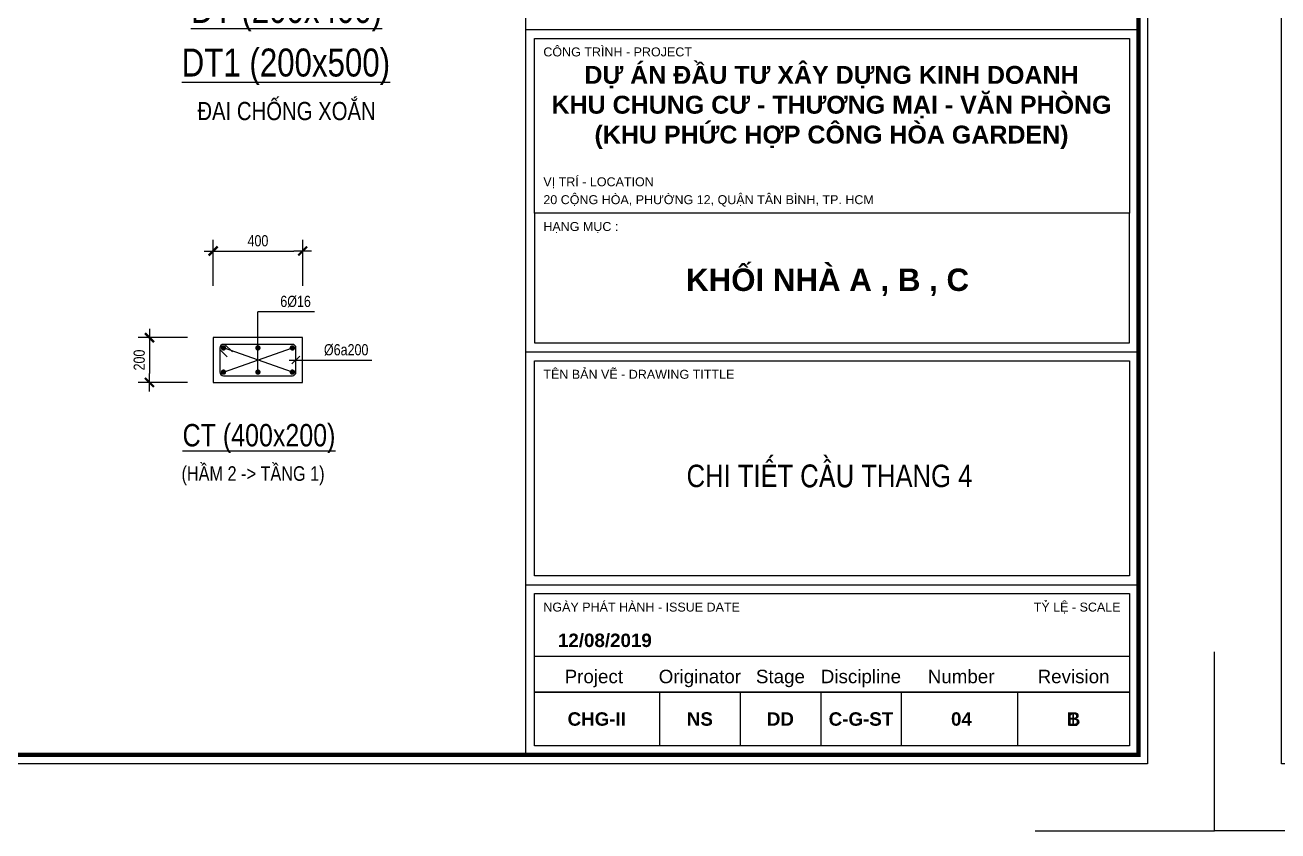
# Model space of a CAD drawing. Header units: millimetres. Extents: x 379264 to 1158416, y -283062 to 356890.
# Drawn here: x 806738 to 820738, y -31152 to -22152 of the extents above; entities that cross this region are included whole.
import ezdxf
from ezdxf.enums import TextEntityAlignment as Align

# ---------------------------------------------------------------- set-up
doc = ezdxf.new("R2010")
doc.units = ezdxf.units.MM
for name, color, linetype in [('01PM. TEXT A', 3, 'Continuous'), ('02PM. TEXT B', 4, 'Continuous'), ('04PM. THIN', 7, 'Continuous'), ('05PM. FRAME', 4, 'Continuous'), ('07PM. WACO', 6, 'Continuous'), ('08PM. SSS X', 6, 'Continuous'), ('10PM. REBAR', 1, 'Continuous'), ('11PM. DIM', 2, 'Continuous')]:
    doc.layers.add(name, color=color, linetype=linetype)
doc.layers.add('TEXT', color=7, linetype='Continuous', lineweight=15)
doc.styles.add('$0$title block pccc$0$Arial - Bold', font='arialbd.ttf', dxfattribs={"height": 2.5})
doc.styles.add('[PMDC2013]STYLE', font='arial.ttf', dxfattribs={"width": 0.8})
doc.styles.add('CHG_XX_Khung ten$0$A1 BORDER$0$ARIAL', font='arial.ttf')
doc.styles.add('CHG_XX_Khung ten$0$A1 BORDER$0$Arial - Bold', font='arialbd.ttf', dxfattribs={"height": 2.5})
doc.styles.add('CHG_XX_Khung ten$0$arial', font='arial.ttf')
doc.styles.add('VN', font='VHELVCB_0.TTF')
doc.dimstyles.new('20', dxfattribs={"dimtxt": 250, "dimasz": 200, "dimexe": 250, "dimexo": 0, "dimgap": 100, "dimtad": 1, "dimdec": 0, "dimlfac": 0.2, "dimzin": 0, "dimdsep": 46, "dimtxsty": '[PMDC2013]STYLE', "dimblk": 'TICK', "dimcen": 0, "dimdle": 300, "dimclrd": 2, "dimclre": 2, "dimclrt": 4, "dimadec": 0, "dimazin": 0, "dimtfac": 0.004, "dimtdec": 0, "dimtix": 1, "dimtmove": 2, "dimatfit": 3, "dimldrblk": 'TICK', "dimfxl": 1, "dimtvp": 0.8, "dimtolj": 1, "dimtzin": 0, "dimarcsym": 0})

# ---------------------------------------------------------------- blocks, each defined once
blk = doc.blocks.new('CHG_XX_Khung ten')
for p, q in [((687, 577), (687, 17)), ((687, 179), (824, 179)), ((687, 107), (824, 107)), ((687, 55), (824, 55))]:
    blk.add_line(p, q)
at = {"linetype": 'Continuous'}
for p, q in [((689, 39), (822, 39)), ((716.98, 31), (716.98, 19)), ((734.98, 31), (734.98, 19)), ((752.98, 31), (752.98, 19)), ((770.98, 31), (770.98, 19)), ((797, 31), (797, 19))]:
    blk.add_line(p, q, dxfattribs=at)
blk.add_lwpolyline([(15, 579), (826, 579), (826, 15), (15, 15)], close=True)
at = {"color": 4, "linetype": 'Continuous', "const_width": 1}
blk.add_lwpolyline([(17, 577), (824, 577), (824, 17), (17, 17)], close=True, dxfattribs=at)
at = {"linetype": 'Continuous'}
for points in [[(689, 177), (822, 177), (822, 138), (689, 138)], [(689, 109), (822, 109), (822, 138), (689, 138)], [(689, 105), (822, 105), (822, 57), (689, 57)], [(689, 53), (822, 53), (822, 31), (689, 31)], [(822, 19), (689, 19), (689, 31), (822, 31)]]:
    blk.add_lwpolyline(points, close=True, dxfattribs=at)
at = {"layer": 'Defpoints', "color": 1, "ltscale": 2}
for points in [[(40.06, 0), (0, 0), (0, 40)], [(800.94, 0), (841, 0), (841, 40)]]:
    blk.add_lwpolyline(points, dxfattribs=at)
at = {"style": 'CHG_XX_Khung ten$0$A1 BORDER$0$ARIAL'}
for s, p in [('CÔNG TRÌNH - PROJECT', (691, 174)), ('VỊ TRÍ - LOCATION', (691, 145)), ('20 CỘNG HÒA, PHƯỜNG 12, QUẬN TÂN BÌNH, TP. HCM', (691, 141)), ('HẠNG MỤC :', (691, 135)), ('TÊN BẢN VẼ - DRAWING TITTLE', (691, 102)), ('NGÀY PHÁT HÀNH - ISSUE DATE', (691, 50))]:
    blk.add_text(s, height=2, dxfattribs=at).set_placement(p, align=Align.MIDDLE_LEFT)
blk.add_text('TỶ LỆ - SCALE', height=2, dxfattribs=at).set_placement((820, 50), align=Align.MIDDLE_RIGHT)
for s, style, p in [('12/08/2019', 'CHG_XX_Khung ten$0$A1 BORDER$0$Arial - Bold', (704.75, 42.57)), ('Project', 'CHG_XX_Khung ten$0$A1 BORDER$0$ARIAL', (702.28, 34.5)), ('Originator', 'CHG_XX_Khung ten$0$A1 BORDER$0$ARIAL', (725.98, 34.5)), ('Stage', 'CHG_XX_Khung ten$0$A1 BORDER$0$ARIAL', (743.98, 34.5)), ('Discipline', 'CHG_XX_Khung ten$0$A1 BORDER$0$ARIAL', (761.98, 34.5)), ('Number', 'CHG_XX_Khung ten$0$A1 BORDER$0$ARIAL', (784.37, 34.5)), ('Revision', 'CHG_XX_Khung ten$0$A1 BORDER$0$ARIAL', (809.5, 34.5)), ('CHG-II', 'CHG_XX_Khung ten$0$A1 BORDER$0$Arial - Bold', (702.94, 25)), ('NS', 'CHG_XX_Khung ten$0$A1 BORDER$0$Arial - Bold', (725.98, 25)), ('DD', 'CHG_XX_Khung ten$0$A1 BORDER$0$Arial - Bold', (743.98, 25)), ('1', 'CHG_XX_Khung ten$0$arial', (809.36, 24.93))]:
    blk.add_text(s, height=3, dxfattribs=dict(style=style)).set_placement(p, align=Align.MIDDLE_CENTER)
at = {"attachment_point": 2, "style": 'CHG_XX_Khung ten$0$A1 BORDER$0$Arial - Bold'}
for s, insert, char_height, width in [('DỰ ÁN ĐẦU TƯ XÂY DỰNG KINH DOANH\\PKHU CHUNG CƯ - THƯƠNG MẠI - VĂN PHÒNG\\P(KHU PHỨC HỢP CÔNG HÒA GARDEN)', (755.4, 170.88), 4, 159.8745), ('KHỐI NHÀ A , B , C', (754.52, 125.61), 5, 104.1229)]:
    blk.add_mtext(s, dxfattribs=dict(at, insert=insert, char_height=char_height, width=width))
blk = doc.blocks.new('TICK')
at = {"color": 0, "linetype": 'ByBlock'}
blk.add_line((1, 0), (-1, 0), dxfattribs=at)
at = {"color": 7, "linetype": 'ByBlock', "const_width": 0.25}
blk.add_lwpolyline([(-0.5, -0.5), (0.5, 0.5)], dxfattribs=at)
blk = doc.blocks.new('*D1543')
at = {"layer": '11PM. DIM', "color": 2, "lineweight": -2, "transparency": 16777216}
for p, q in [((0, 2379), (0, 3405)), ((1000, 2379), (1000, 3405)), ((200, 3155), (800, 3155))]:
    blk.add_line(p, q, dxfattribs=at)
at = {"layer": 'Defpoints', "color": 0, "transparency": 16777216}
for p in [(1000, 3155), (0, 2379), (1000, 2379)]:
    blk.add_point(p, dxfattribs=at)
at = {"layer": '11PM. DIM', "color": 2, "lineweight": -2, "transparency": 16777216, "xscale": 200, "yscale": 200, "zscale": 200, "rotation": 180}
blk.add_blockref('TICK', (0, 3155), dxfattribs=at)
at = {"layer": '11PM. DIM', "color": 2, "lineweight": -2, "transparency": 16777216, "xscale": 200, "yscale": 200, "zscale": 200}
blk.add_blockref('TICK', (1000, 3155), dxfattribs=at)
at = {"layer": '11PM. DIM', "color": 4, "transparency": 16777216, "insert": (500, 3383), "char_height": 250, "attachment_point": 5, "style": '[PMDC2013]STYLE'}
blk.add_mtext('\\A1;200', dxfattribs=at)
blk = doc.blocks.new('*D1544')
at = {"layer": '11PM. DIM', "color": 2, "lineweight": -2, "transparency": 16777216}
for p, q in [((-653, 2000), (-1753, 2000)), ((-1503, 1800), (-1503, 200)), ((-653, 0), (-1753, 0))]:
    blk.add_line(p, q, dxfattribs=at)
at = {"layer": 'Defpoints', "color": 0, "transparency": 16777216}
for p in [(-653, 2000), (-1503, 0), (-653, 0)]:
    blk.add_point(p, dxfattribs=at)
at = {"layer": '11PM. DIM', "color": 2, "lineweight": -2, "transparency": 16777216, "xscale": 200, "yscale": 200, "zscale": 200}
for p, rotation in [((-1503, 2000), 90), ((-1503, 0), 270)]:
    blk.add_blockref('TICK', p, dxfattribs=dict(at, rotation=rotation))
at = {"layer": '11PM. DIM', "color": 4, "transparency": 16777216, "insert": (-1733, 1000), "char_height": 250, "width": 1149.72, "attachment_point": 5, "rotation": 90, "style": '[PMDC2013]STYLE'}
blk.add_mtext('\\A1;400/500', dxfattribs=at)
blk = doc.blocks.new('*U5')
at = {"layer": '08PM. SSS X'}
blk.add_lwpolyline([(230, 150), (770, 150, 0.414214), (850, 230), (850, 1770, 0.414214), (770, 1850), (230, 1850, 0.414214), (150, 1770), (150, 230, 0.414214)], format="xyb", close=True, dxfattribs=at)
blk = doc.blocks.new('*U806')
at = {"layer": '04PM. THIN'}
for p, q in [((0, 0), (0, 950)), ((-300, 475), (2300, 475)), ((0, 150), (300, 150)), ((300, 150), (0, 0))]:
    blk.add_line(p, q, dxfattribs=at)
at = {"layer": '04PM. THIN', "linetype": 'ByBlock'}
blk.add_line((-475, 0), (475, 0), dxfattribs=at)
at = {"layer": '04PM. THIN'}
blk.add_solid([(0, 0), (0, 150), (-300, 150)], dxfattribs=at)
blk = doc.blocks.new('*D530')
at = {"layer": '11PM. DIM', "color": 2, "lineweight": -2, "transparency": 16777216}
for p, q in [((591912, -17457), (591912, -16431)), ((593912, -17457), (593912, -16431)), ((592112, -16681), (593712, -16681))]:
    blk.add_line(p, q, dxfattribs=at)
at = {"layer": 'Defpoints', "color": 0, "transparency": 16777216}
for p in [(593912, -16681), (591912, -17457), (593912, -17457)]:
    blk.add_point(p, dxfattribs=at)
at = {"layer": '11PM. DIM', "color": 2, "lineweight": -2, "transparency": 16777216, "xscale": 200, "yscale": 200, "zscale": 200, "rotation": 180}
blk.add_blockref('TICK', (591912, -16681), dxfattribs=at)
at = {"layer": '11PM. DIM', "color": 2, "lineweight": -2, "transparency": 16777216, "xscale": 200, "yscale": 200, "zscale": 200}
blk.add_blockref('TICK', (593912, -16681), dxfattribs=at)
at = {"layer": '11PM. DIM', "color": 4, "transparency": 16777216, "insert": (592912, -16453), "char_height": 250, "attachment_point": 5, "style": '[PMDC2013]STYLE'}
blk.add_mtext('\\A1;400', dxfattribs=at)
blk = doc.blocks.new('*D531')
at = {"layer": '11PM. DIM', "color": 2, "lineweight": -2, "transparency": 16777216}
for p, q in [((591338, -18616), (590238, -18616)), ((590488, -18816), (590488, -19416)), ((591338, -19616), (590238, -19616))]:
    blk.add_line(p, q, dxfattribs=at)
at = {"layer": 'Defpoints', "color": 0, "transparency": 16777216}
for p in [(591338, -18616), (590488, -19616), (591338, -19616)]:
    blk.add_point(p, dxfattribs=at)
at = {"layer": '11PM. DIM', "color": 2, "lineweight": -2, "transparency": 16777216, "xscale": 200, "yscale": 200, "zscale": 200}
for p, rotation in [((590488, -18616), 90), ((590488, -19616), 270)]:
    blk.add_blockref('TICK', p, dxfattribs=dict(at, rotation=rotation))
at = {"layer": '11PM. DIM', "color": 4, "transparency": 16777216, "insert": (590260, -19116), "char_height": 250, "attachment_point": 5, "rotation": 90, "style": '[PMDC2013]STYLE'}
blk.add_mtext('\\A1;200', dxfattribs=at)
blk = doc.blocks.new('*U581')
at = {"layer": '08PM. SSS X'}
blk.add_lwpolyline([(230, 150), (1770, 150, 0.414214), (1850, 230), (1850, 770, 0.414214), (1770, 850), (230, 850, 0.414214), (150, 770), (150, 230, 0.414214)], format="xyb", close=True, dxfattribs=at)
blk = doc.blocks.new('A$C1FC4012A')
at = {"layer": '04PM. THIN', "linetype": 'ByBlock'}
for p, q in [((230, 1770), (611.6, 2580)), ((2549.5, 2580), (611.6, 2580)), ((770, 1770), (1151.6, 2580)), ((770, 1000), (-1019.2, 1000)), ((700, 680.7), (2549.5, 680.7)), ((230, 230), (608.4, -580)), ((770, 230), (1148.4, -580)), ((2549.5, -580), (608.4, -580))]:
    blk.add_line(p, q, dxfattribs=at)
at = {"layer": '04PM. THIN', "linetype": 'ByBlock', "flags": 128}
blk.add_lwpolyline([(1400, 1347.3), (1400, 1622), (1480, 1622), (1320, 1772), (1400, 1772), (1400, 2054.5)], dxfattribs=at)
at = {"layer": '04PM. THIN', "const_width": 60}
for points in [[(200, 1770, 1), (260, 1770, 1)], [(740, 1770, 1), (800, 1770, 1)], [(200, 1000, 1), (260, 1000, 1)], [(740, 1000, 1), (800, 1000, 1)], [(200, 230, 1), (260, 230, 1)], [(740, 230, 1), (800, 230, 1)]]:
    blk.add_lwpolyline(points, format="xyb", close=True, dxfattribs=at)
at = {"layer": '05PM. FRAME'}
for p, q in [((1000, 2000), (0, 2000)), ((0, 2000), (0, 0)), ((1000, 2000), (1400, 2000)), ((1000, 0), (1000, 1400)), ((1000, 1400), (1400, 1400)), ((0, 0), (1000, 0))]:
    blk.add_line(p, q, dxfattribs=at)
at = {"layer": '07PM. WACO'}
blk.add_lwpolyline([(626.9, 1700), (463.8, 1700, -1), (463.8, 1850), (770, 1850, -0.4142136), (850, 1770), (850, 1392.4, -1), (700, 1392.4), (700, 1555.5)], format="xyb", dxfattribs=at)
at = {"layer": '10PM. REBAR'}
blk.add_line((761.6, 592.3), (938.4, 769), dxfattribs=at)
at = {"layer": '02PM. TEXT B', "ltscale": 500, "xscale": -1}
blk.add_blockref('*U806', (-1978.3, 2000), dxfattribs=at)
at = {"layer": '08PM. SSS X'}
blk.add_blockref('*U5', (0, 0), dxfattribs=at)
at = {"layer": '01PM. TEXT A', "style": '[PMDC2013]STYLE', "width": 0.8}
for s, p in [('%%UDT (200x400)', (1326.9, -2013.3)), ('%%UDT1 (200x500)', (1313.3, -3209.7))]:
    blk.add_text(s, height=625, dxfattribs=at).set_placement(p, align=Align.CENTER)
at = {"layer": '02PM. TEXT B', "ltscale": 500, "style": '[PMDC2013]STYLE', "width": 0.8}
blk.add_text('CĐ CHIẾU NGHỈ', height=250, dxfattribs=at).set_placement((-4228.8, 2705, 0), align=Align.MIDDLE_LEFT)
at = {"layer": '02PM. TEXT B', "color": 4, "style": '[PMDC2013]STYLE', "width": 0.8}
for s, height, p in [('2%%C20', 250, (1788.3, 2685)), ('2%%C12', 250, (-932.8, 1105)), ('%%C8a150', 250, (1475.5, 785.7)), ('2%%C20', 250, (1788.3, -475)), ('ĐAI CHỐNG XOẮN', 406.25, (-665, -4183.6))]:
    blk.add_text(s, height=height, dxfattribs=at).set_placement(p)
at = {"layer": '11PM. DIM'}
dim = blk.add_aligned_dim(p1=(0, 2378.6), p2=(1000, 2378.6), distance=776.8, dimstyle='20', override={"dimtxsty": '[PMDC2013]STYLE'}, dxfattribs=at)
dim.commit()
dim.dimension.update_dxf_attribs({"geometry": '*D1543', "text_midpoint": (500, 3383.1)})
dim = blk.add_aligned_dim(p1=(-653.3, 2000), p2=(-653.3, 0), distance=-850, text='<>/500', dimstyle='20', override={"dimtxsty": '[PMDC2013]STYLE'}, dxfattribs=at)
dim.commit()
dim.dimension.update_dxf_attribs({"geometry": '*D1544', "text_midpoint": (-1732.6, 1000)})
blk = doc.blocks.new('A$C3D863BF7')
at = {"layer": '04PM. THIN', "linetype": 'ByBlock'}
for p, q in [((2261.2, -578.6), (1000, -578.6)), ((1770, -1928.6), (230, -1388.6)), ((230, -1928.6), (1770, -1388.6)), ((1700, -1658.6), (3549.5, -1658.6))]:
    blk.add_line(p, q, dxfattribs=at)
at = {"layer": '04PM. THIN'}
blk.add_line((1000, -1928.6), (1000, -578.6), dxfattribs=at)
at = {"layer": '04PM. THIN', "const_width": 60}
for points in [[(200, -1388.6, 1), (260, -1388.6, 1)], [(970, -1388.6, 1), (1030, -1388.6, 1)], [(1740, -1388.6, 1), (1800, -1388.6, 1)], [(200, -1928.6, 1), (260, -1928.6, 1)], [(970, -1928.6, -1), (1030, -1928.6, -1)], [(1740, -1928.6, 1), (1800, -1928.6, 1)]]:
    blk.add_lwpolyline(points, format="xyb", close=True, dxfattribs=at)
at = {"layer": '05PM. FRAME'}
for p, q in [((2000, -1158.6), (0, -1158.6)), ((0, -1158.6), (0, -2158.6)), ((2000, -2158.6), (2000, -1158.6)), ((0, -2158.6), (2000, -2158.6))]:
    blk.add_line(p, q, dxfattribs=at)
at = {"layer": '07PM. WACO'}
for p, q in [((263.5, -1308.4), (428.8, -1473.7)), ((150, -1421.9), (315.3, -1587.2))]:
    blk.add_line(p, q, dxfattribs=at)
at = {"layer": '10PM. REBAR'}
blk.add_line((1761.6, -1747), (1938.4, -1570.2), dxfattribs=at)
at = {"layer": '08PM. SSS X'}
blk.add_blockref('*U581', (0, -2158.6), dxfattribs=at)
at = {"layer": '01PM. TEXT A', "style": '[PMDC2013]STYLE', "width": 0.8}
blk.add_text('%%UCT (400x200)', height=500, dxfattribs=at).set_placement((1024.4, -3587.6), align=Align.CENTER)
at = {"layer": '02PM. TEXT B', "color": 4, "style": '[PMDC2013]STYLE', "width": 0.8}
for s, height, p in [('6%%C16', 250, (1500, -473.6)), ('%%C6a200', 250, (2475.5, -1553.6)), ('(HẦM 2 -> TẦNG 1)', 325, (-707.6, -4356.3))]:
    blk.add_text(s, height=height, dxfattribs=at).set_placement(p)
at = {"layer": '11PM. DIM'}
for p1, p2, distance, picture, middle in [((0, 0), (2000, 0), 776.8, '*D530', (1000, 1004.4)), ((-573.7, -1158.6), (-573.7, -2158.6), -850, '*D531', (-1651.3, -1658.6))]:
    dim = blk.add_aligned_dim(p1=p1, p2=p2, distance=distance, dimstyle='20', override={"dimtxsty": '[PMDC2013]STYLE'}, dxfattribs=at)
    dim.commit()
    dim.dimension.update_dxf_attribs({"geometry": picture, "text_midpoint": middle, "insert": (-591911.7, 17457.4)})

msp = doc.modelspace()

# ---------------------------------------------------------------- block references
at = {"layer": '04PM. THIN', "xscale": 50, "yscale": 50, "zscale": 50}
msp.add_blockref('CHG_XX_Khung ten', (777979.92, -31152.33), dxfattribs=at)

# ---------------------------------------------------------------- next in the draw order: block references
msp.add_blockref('CHG_XX_Khung ten', (820029.92, -31152.33), dxfattribs=at)
at = {"layer": '11PM. DIM', "xscale": 0.5, "yscale": 0.5, "zscale": 0.5}
for name, p in [('A$C1FC4012A', (808996.44, -21122.07)), ('A$C3D863BF7', (808840.38, -25063.88))]:
    msp.add_blockref(name, p, dxfattribs=at)

# ---------------------------------------------------------------- next in the draw order: texts
at = {"style": '$0$title block pccc$0$Arial - Bold'}
for s, p in [('C-G-ST', (816079.02, -29902.33)), ('04', (817202.04, -29902.33)), ('B', (818455.54, -29902.33))]:
    msp.add_text(s, height=150, dxfattribs=at).set_placement(p, align=Align.MIDDLE_CENTER)
at = {"layer": 'TEXT', "style": 'VN'}
msp.add_text('CHI TIEÁT CAÀU THANG 4', height=250, dxfattribs=at).set_placement((815727.34, -27312.19), align=Align.CENTER)

doc.saveas('drawing.dxf')
